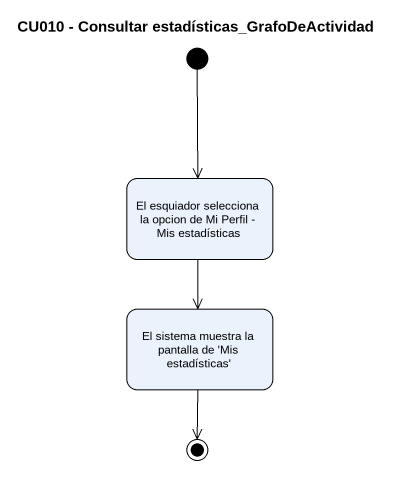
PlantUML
@startuml
title CU010 - Consultar estadísticas_GrafoDeActividad
hide empty description
state "El esquiador selecciona la opcion de Mi Perfil - Mis estadísticas" as El_esquiador_selecciona_la
state "El sistema muestra la pantalla de 'Mis estadísticas'" as El_sistema_muestra_la
[*] --> El_esquiador_selecciona_la
El_esquiador_selecciona_la --> El_sistema_muestra_la
El_sistema_muestra_la --> [*]
@enduml
